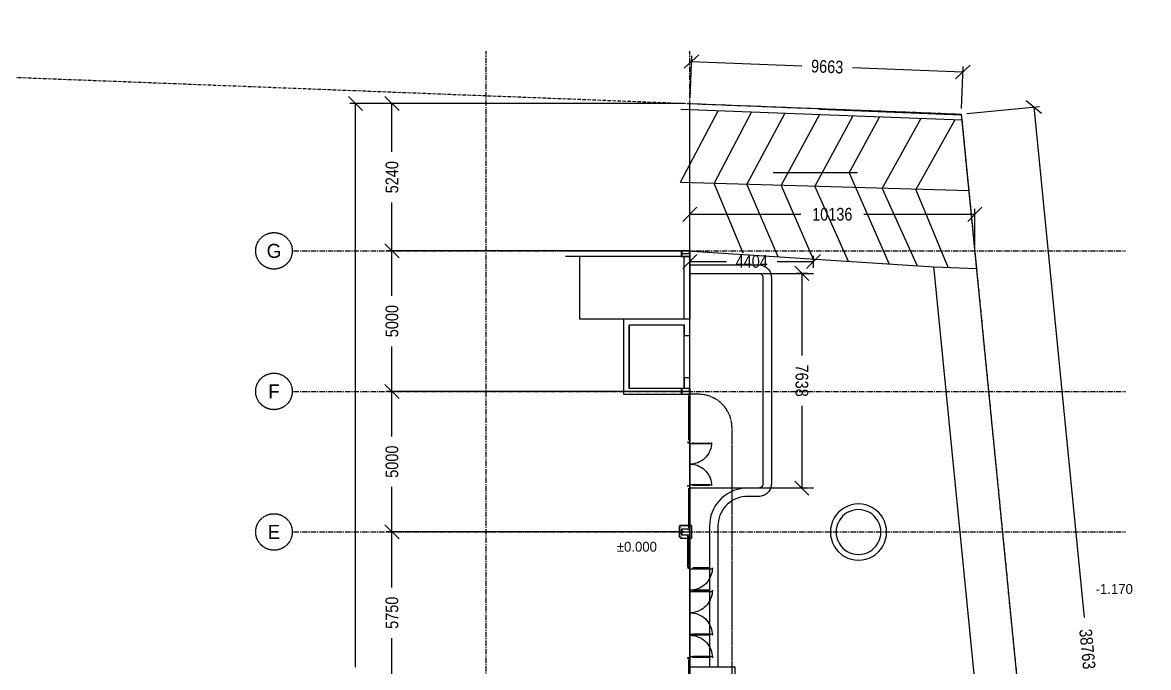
# Model space of a CAD drawing. Header units: millimetres. Extents: x -74219 to 26724, y -11313 to 45223.
# Drawn here: x -23748 to 16319, y 22279 to 45223 of the extents above; entities that cross this region are included whole.
import ezdxf
from ezdxf.enums import TextEntityAlignment as Align

# ---------------------------------------------------------------- set-up
doc = ezdxf.new("R2010")
doc.units = ezdxf.units.MM
for name, pattern in [('CENTER', [5.08, 3.175, -0.635, 0.635, -0.635]), ('DASHDOT', [3.556, 2.54, -0.508, 0, -0.508]), ('DASHED', [1.524, 1.27, -0.254])]:
    doc.linetypes.add(name, pattern=pattern)
for name, color, linetype in [('SMK-ABOVE', 5, 'DASHED'), ('SMK-BLDG', 7, 'CONTINUOUS'), ('SMK-CONTEXT', 8, 'CONTINUOUS'), ('SMK-DIMS', 7, 'CONTINUOUS'), ('SMK-DOOR', 7, 'CONTINUOUS'), ('SMK-EXIST', 30, 'CONTINUOUS'), ('SMK-GLAZ', 5, 'CONTINUOUS'), ('SMK-GRID', 8, 'CENTER'), ('SMK-LEVEL', 7, 'CONTINUOUS'), ('SMK-LOT', 1, 'DASHDOT'), ('SMK-ZONE', 3, 'CONTINUOUS')]:
    doc.layers.add(name, color=color, linetype=linetype)
doc.styles.add('OpenSansCondensed-Light', font='OpenSansCondensed-Light.ttf')
doc.dimstyles.new('SMK200', dxfattribs={"dimtxt": 450, "dimasz": 300, "dimexe": 200, "dimexo": 200, "dimgap": 100, "dimtad": 1, "dimdec": 0, "dimtsz": 250, "dimcen": 2.5, "dimazin": 3, "dimtfac": 1, "dimtmove": 0, "dimatfit": 3})

# ---------------------------------------------------------------- blocks, each defined once
blk = doc.blocks.new('_OBLIQUE')
at = {"color": 0, "linetype": 'BYBLOCK'}
blk.add_line((-0.5, -0.5), (0.5, 0.5), dxfattribs=at)
blk = doc.blocks.new('*D5')
for p, q in [((-200, 27100), (-10800, 27100)), ((-10600, 25125), (-10600, 27100)), ((-10600, 21350), (-10600, 23325)), ((-200, 21350), (-10800, 21350))]:
    blk.add_line(p, q)
at = {"layer": 'Defpoints'}
for p in [(0, 27100), (-10600, 21350), (0, 21350)]:
    blk.add_point(p, dxfattribs=at)
at = {"layer": 'SMK-DIMS', "xscale": 500, "yscale": 500, "rotation": 90}
for p in [(-10600, 27100), (-10600, 21350)]:
    blk.add_blockref('_OBLIQUE', p, dxfattribs=at)
at = {"layer": 'SMK-DIMS', "insert": (-10600, 24225), "char_height": 450, "attachment_point": 5, "rotation": 90, "style": 'OpenSansCondensed-Light'}
blk.add_mtext('5750', dxfattribs=at)
blk = doc.blocks.new('*D6')
for p, q in [((-200, 32100), (-10800, 32100)), ((-10600, 30500), (-10600, 32100)), ((-10600, 27100), (-10600, 28700)), ((-200, 27100), (-10800, 27100))]:
    blk.add_line(p, q)
at = {"layer": 'Defpoints'}
for p in [(0, 32100), (-10600, 27100), (0, 27100)]:
    blk.add_point(p, dxfattribs=at)
at = {"layer": 'SMK-DIMS', "xscale": 500, "yscale": 500, "rotation": 90}
for p in [(-10600, 32100), (-10600, 27100)]:
    blk.add_blockref('_OBLIQUE', p, dxfattribs=at)
at = {"layer": 'SMK-DIMS', "insert": (-10600, 29600), "char_height": 450, "attachment_point": 5, "rotation": 90, "style": 'OpenSansCondensed-Light'}
blk.add_mtext('5000', dxfattribs=at)
blk = doc.blocks.new('*D7')
for p, q in [((-200, 37100), (-10800, 37100)), ((-10600, 35500), (-10600, 37100)), ((-10600, 32100), (-10600, 33700)), ((-200, 32100), (-10800, 32100))]:
    blk.add_line(p, q)
at = {"layer": 'Defpoints'}
for p in [(0, 37100), (-10600, 32100), (0, 32100)]:
    blk.add_point(p, dxfattribs=at)
at = {"layer": 'SMK-DIMS', "xscale": 500, "yscale": 500, "rotation": 90}
for p in [(-10600, 37100), (-10600, 32100)]:
    blk.add_blockref('_OBLIQUE', p, dxfattribs=at)
at = {"layer": 'SMK-DIMS', "insert": (-10600, 34600), "char_height": 450, "attachment_point": 5, "rotation": 90, "style": 'OpenSansCondensed-Light'}
blk.add_mtext('5000', dxfattribs=at)
blk = doc.blocks.new('*D8')
for p, q in [((-200, 42340.2), (-10800, 42340.2)), ((-10600, 40620.1), (-10600, 42340.2)), ((-10600, 37100), (-10600, 38820.1)), ((-200, 37100), (-10800, 37100))]:
    blk.add_line(p, q)
at = {"layer": 'Defpoints'}
for p in [(0, 42340.2), (-10600, 37100), (0, 37100)]:
    blk.add_point(p, dxfattribs=at)
at = {"layer": 'SMK-DIMS', "xscale": 500, "yscale": 500, "rotation": 90}
for p in [(-10600, 42340.2), (-10600, 37100)]:
    blk.add_blockref('_OBLIQUE', p, dxfattribs=at)
at = {"layer": 'SMK-DIMS', "insert": (-10600, 39720.1), "char_height": 450, "attachment_point": 5, "rotation": 90, "style": 'OpenSansCondensed-Light'}
blk.add_mtext('5240', dxfattribs=at)
blk = doc.blocks.new('*D9')
for p, q in [((-200, 42340.2), (-12100, 42340.2)), ((-11900, 22295.1), (-11900, 42340.2)), ((-11900, 0), (-11900, 20045.1)), ((-200, 0), (-12100, 0))]:
    blk.add_line(p, q)
at = {"layer": 'Defpoints'}
for p in [(0, 42340.2), (-11900, 0), (0, 0)]:
    blk.add_point(p, dxfattribs=at)
at = {"layer": 'SMK-DIMS', "xscale": 500, "yscale": 500, "rotation": 90}
for p in [(-11900, 42340.2), (-11900, 0)]:
    blk.add_blockref('_OBLIQUE', p, dxfattribs=at)
at = {"layer": 'SMK-DIMS', "insert": (-11900, 21170.1), "char_height": 450, "attachment_point": 5, "rotation": 90, "style": 'OpenSansCondensed-Light'}
blk.add_mtext('42340', dxfattribs=at)
blk = doc.blocks.new('*D10')
for p, q in [((0, 37300), (0, 38600)), ((10136, 37300), (10136, 38600)), ((0, 38400), (3943, 38400)), ((6193, 38400), (10136, 38400))]:
    blk.add_line(p, q)
at = {"layer": 'Defpoints'}
for p in [(0, 38400), (0, 37100), (10136, 37100)]:
    blk.add_point(p, dxfattribs=at)
at = {"layer": 'SMK-DIMS', "xscale": 500, "yscale": 500}
for p in [(0, 38400), (10136, 38400)]:
    blk.add_blockref('_OBLIQUE', p, dxfattribs=at)
at = {"layer": 'SMK-DIMS', "insert": (5068, 38400), "char_height": 450, "attachment_point": 5, "style": 'OpenSansCondensed-Light'}
blk.add_mtext('10136', dxfattribs=at)
blk = doc.blocks.new('*D13')
for p, q in [((8, 42540), (66, 44039)), ((58, 43839), (3987, 43686)), ((5786, 43617), (9714, 43464)), ((9664, 42165), (9722, 43664))]:
    blk.add_line(p, q)
at = {"layer": 'Defpoints'}
for p in [(58, 43839), (0, 42340), (9656, 41965)]:
    blk.add_point(p, dxfattribs=at)
at = {"layer": 'SMK-DIMS', "xscale": 500, "yscale": 500, "rotation": -2.224565208188413}
for p in [(58, 43839), (9714, 43464)]:
    blk.add_blockref('_OBLIQUE', p, dxfattribs=at)
at = {"layer": 'SMK-DIMS', "insert": (4886, 43652), "char_height": 450, "attachment_point": 5, "rotation": 357.7754, "style": 'OpenSansCondensed-Light'}
blk.add_mtext('9663', dxfattribs=at)
blk = doc.blocks.new('*D14')
for p, q in [((9855, 41985), (12443, 42240)), ((12244, 42220), (14035, 24052)), ((14255, 21813), (16046, 3644)), ((13658, 3409), (16245, 3664))]:
    blk.add_line(p, q)
at = {"layer": 'Defpoints'}
for p in [(12244, 42220), (9656, 41965), (13459, 3389)]:
    blk.add_point(p, dxfattribs=at)
at = {"layer": 'SMK-DIMS', "xscale": 500, "yscale": 500, "rotation": -84.37057896927848}
for p in [(12244, 42220), (16046, 3644)]:
    blk.add_blockref('_OBLIQUE', p, dxfattribs=at)
at = {"layer": 'SMK-DIMS', "insert": (14145, 22932), "char_height": 450, "attachment_point": 5, "rotation": 275.6294, "style": 'OpenSansCondensed-Light'}
blk.add_mtext('38763', dxfattribs=at)
blk = doc.blocks.new('*D18')
for p, q in [((-0.4, 36500.2), (-0.4, 36920.2)), ((4403.1, 36500.2), (4403.1, 36920.2)), ((-0.4, 36720.2), (1301.35, 36720.2)), ((3101.35, 36720.2), (4403.1, 36720.2))]:
    blk.add_line(p, q)
at = {"layer": 'Defpoints'}
for p in [(-0.4, 36720.2), (-0.4, 36300.2), (4403.1, 36300.2)]:
    blk.add_point(p, dxfattribs=at)
at = {"layer": 'SMK-DIMS', "xscale": 500, "yscale": 500}
for p in [(-0.4, 36720.2), (4403.1, 36720.2)]:
    blk.add_blockref('_OBLIQUE', p, dxfattribs=at)
at = {"layer": 'SMK-DIMS', "insert": (2201.35, 36720.2), "char_height": 450, "attachment_point": 5, "style": 'OpenSansCondensed-Light'}
blk.add_mtext('4404', dxfattribs=at)
blk = doc.blocks.new('*D19')
for p, q in [((4203.1, 36300.2), (3783.1, 36300.2)), ((3983.1, 36300.2), (3983.1, 33381.35)), ((3983.1, 31581.35), (3983.1, 28662.5)), ((4203.1, 28662.5), (3783.1, 28662.5))]:
    blk.add_line(p, q)
at = {"layer": 'Defpoints'}
for p in [(3983.1, 36300.2), (4403.1, 36300.2), (4403.1, 28662.5)]:
    blk.add_point(p, dxfattribs=at)
at = {"layer": 'SMK-DIMS', "xscale": 500, "yscale": 500, "rotation": -90}
for p in [(3983.1, 36300.2), (3983.1, 28662.5)]:
    blk.add_blockref('_OBLIQUE', p, dxfattribs=at)
at = {"layer": 'SMK-DIMS', "insert": (3983.1, 32481.35), "char_height": 450, "attachment_point": 5, "rotation": 270, "style": 'OpenSansCondensed-Light'}
blk.add_mtext('7638', dxfattribs=at)

msp = doc.modelspace()

# ---------------------------------------------------------------- linework, layer by layer
at = {"layer": 'SMK-ABOVE', "ltscale": 50}
for points in [[(4403.1, 28662.5), (3.1, 28662.5), (-0.4, 36300.2), (4399.6, 36300.2)], [(1501.6, 5300.3), (1501.6, 30800.3), (1497, 30904.9), (1483.4, 31008.7), (1460.7, 31110.9), (1429.2, 31210.7), (1389.2, 31307.4), (1340.8, 31400.3), (1284.6, 31488.6), (1220.8, 31571.6), (1150.1, 31648.8), (1072.9, 31719.5), (989.9, 31783.3), (901.6, 31839.5), (808.7, 31887.9), (712, 31927.9), (612.2, 31959.4), (510, 31982.1), (406.2, 31995.7), (301.6, 32000.3), (-0.4, 32000.3)]]:
    msp.add_lwpolyline(points, dxfattribs=at)
at = {"layer": 'SMK-BLDG'}
for points in [[(-4420.4, 37099.6), (-0.4, 37099.8), (-0.4, 36900.2), (-4420.4, 36900)], [(-0.4, 36900.2), (-0.4, 34670.2), (-3920.4, 34670.2), (-3920.4, 36900.2)], [(-300.4, 36899.8), (-0.4, 36899.8), (-0.4, 37099.8), (-300.4, 37099.8)], [(-0.4, 34670.5), (-200.4, 34670.5), (-200.4, 36900), (-0.4, 36900)], [(-2160.4, 32200), (-2160.4, 34470.5), (-200.4, 34470.5), (-200.4, 34085.5), (-0.4, 34085.5), (-0.4, 34670.5), (-2360.4, 34670.5), (-2360.4, 32000), (-0.4, 32000), (-0.4, 32585), (-200.4, 32585), (-200.4, 32200)], [(-2160.4, 34450.3), (-2160.4, 32220.3), (-200.4, 32220.3), (-200.4, 34450.3)], [(-300.4, 31999.8), (-0.4, 31999.8), (-0.4, 32199.8), (-300.4, 32199.8)], [(-75.4, 27200), (-0.4, 27200), (-0.4, 32000), (-75.4, 32000)], [(-0.4, 32000), (-0.4, 4100)], [(-300.4, 26999.8), (-0.4, 26999.8), (-0.4, 27199.8), (-300.4, 27199.8)], [(-0.4, 25855), (-75.4, 25855), (-75.4, 26999.8), (-0.4, 26999.8)], [(-75.4, 22595), (-0.4, 22595), (-0.4, 21449.8), (-75.4, 21449.8)]]:
    msp.add_lwpolyline(points, dxfattribs=at)
at = {"layer": 'SMK-CONTEXT'}
for points in [[(-339, 39539.5), (1010.2, 42079.1)], [(9676.6, 41747.6), (-323.4, 42130.9)], [(4612.8, 42139.3), (9657, 41943.4)], [(865.5, 39500.4), (2197, 42033)], [(2026.1, 39466.2), (3378.9, 41987.1)], [(3253.6, 39430.1), (4607.1, 41939.4)], [(4451.7, 39394.8), (5804.7, 41892.9)], [(5665.1, 39873.8), (6744.9, 41856.3)], [(6843.6, 39313.8), (8217.3, 41799.2)], [(8041.1, 39265.5), (9423.8, 41752.3)], [(9676.6, 41748.2), (10196.6, 36469.1)], [(5959.9, 39873.8), (2959.8, 39873.8)], [(5665.1, 39873.8), (7093.8, 36631.9)], [(9924.1, 39233.8), (-337.5, 39535.7)], [(865.1, 39489.3), (1882.7, 37031.1)], [(2026.1, 39466.2), (3134.2, 36896.7)], [(3253.6, 39430.1), (4382, 36809.3)], [(4451.7, 39394.8), (5627.8, 36727.8)], [(6843.6, 39313.8), (8087.5, 36566.9)], [(8041.1, 39265.5), (9190, 36490.1)], [(83.6, 37090.5), (8685, 36527.8)]]:
    msp.add_lwpolyline(points, dxfattribs=at)
at = {"layer": 'SMK-DOOR'}
for points in [[(-71.9, 30312.5), (-71.9, 30272.5), (-36.9, 30272.5), (-36.9, 30282.5), (3.1, 30282.5), (3.1, 30312.5)], [(3.1, 30282.5), (3.1, 30242.5), (773.1, 30242.5), (773.1, 30282.5)], [(773.1, 30282.5), (769.8, 30211.5), (760, 30141), (743.7, 30071.8), (721.1, 30004.4), (692.4, 29939.3), (657.8, 29877.2), (617.6, 29818.5), (572.2, 29763.8), (521.9, 29713.5), (467.2, 29668), (408.5, 29627.9), (346.3, 29593.2), (281.3, 29564.5), (213.8, 29541.9), (144.6, 29525.6), (74.2, 29515.8), (3.1, 29512.5)], [(103.1, 30242.5), (103.1, 30282.5)], [(103.1, 30262.5), (673.1, 30262.5)], [(673.1, 30242.5), (673.1, 30282.5)], [(3.1, 29512.5), (74.2, 29509.2), (144.6, 29499.4), (213.8, 29483.1), (281.3, 29460.5), (346.3, 29431.8), (408.5, 29397.2), (467.2, 29357), (521.9, 29311.6), (572.2, 29261.3), (617.6, 29206.5), (657.8, 29147.9), (692.4, 29085.7), (721.1, 29020.7), (743.7, 28953.2), (760, 28884), (769.8, 28813.6), (773.1, 28742.5)], [(-71.9, 28712.5), (-71.9, 28752.5), (-36.9, 28752.5), (-36.9, 28742.5), (3.1, 28742.5), (3.1, 28712.5)], [(3.1, 28742.5), (3.1, 28782.5), (773.1, 28782.5), (773.1, 28742.5)], [(103.1, 28782.5), (103.1, 28742.5)], [(103.1, 28762.5), (673.1, 28762.5)], [(673.1, 28782.5), (673.1, 28742.5)], [(-75.4, 25855), (-75.4, 25815), (-40.4, 25815), (-40.4, 25825), (-0.4, 25825), (-0.4, 25855)], [(-0.4, 25825), (-0.4, 25785), (799.6, 25785), (799.6, 25825)], [(799.6, 25825), (796.5, 25755.3), (787.4, 25686.1), (772.3, 25618), (751.3, 25551.4), (724.6, 25486.9), (692.4, 25425), (654.9, 25366.2), (612.4, 25310.8), (565.3, 25259.3), (513.8, 25212.2), (458.4, 25169.7), (399.6, 25132.2), (337.7, 25100), (273.2, 25073.3), (206.6, 25052.3), (138.5, 25037.2), (69.3, 25028.1), (-0.4, 25025)], [(699.6, 25785), (699.6, 25825), (99.6, 25825), (99.6, 25785)], [(99.6, 25805), (699.6, 25805)], [(-0.4, 25025), (-0.4, 24985), (799.6, 24985), (799.6, 25025)], [(799.6, 25025), (796.5, 24955.3), (787.4, 24886.1), (772.3, 24818), (751.3, 24751.4), (724.6, 24686.9), (692.4, 24625), (654.9, 24566.2), (612.4, 24510.8), (565.3, 24459.3), (513.8, 24412.2), (458.4, 24369.7), (399.6, 24332.2), (337.7, 24300), (273.2, 24273.3), (206.6, 24252.3), (138.5, 24237.2), (69.3, 24228.1), (-0.4, 24225)], [(699.6, 24985), (699.6, 25025), (99.6, 25025), (99.6, 24985)], [(99.6, 25005), (699.6, 25005)], [(-0.4, 24225), (73.4, 24221.6), (146.6, 24211.4), (218.5, 24194.5), (288.6, 24171), (356.2, 24141.2), (420.7, 24105.2), (481.7, 24063.4), (538.5, 24016.2), (590.8, 23964), (638, 23907.1), (679.8, 23846.2), (715.7, 23781.6), (745.6, 23714), (769, 23644), (786, 23572), (796.2, 23498.8), (799.6, 23425)], [(-0.4, 23425), (-0.4, 23465), (799.6, 23465), (799.6, 23425)], [(-0.4, 23425), (73.4, 23421.6), (146.6, 23411.4), (218.5, 23394.5), (288.6, 23371), (356.2, 23341.2), (420.7, 23305.2), (481.7, 23263.4), (538.5, 23216.2), (590.8, 23164), (638, 23107.1), (679.8, 23046.2), (715.7, 22981.6), (745.6, 22914), (769, 22844), (786, 22772), (796.2, 22698.8), (799.6, 22625)], [(699.6, 23425), (699.6, 23465), (99.6, 23465), (99.6, 23425)], [(99.6, 23445), (699.6, 23445)], [(-75.4, 22595), (-75.4, 22635), (-40.4, 22635), (-40.4, 22625), (-0.4, 22625), (-0.4, 22595)], [(-0.4, 22625), (-0.4, 22665), (799.6, 22665), (799.6, 22625)], [(699.6, 22625), (699.6, 22665), (99.6, 22665), (99.6, 22625)], [(99.6, 22645), (699.6, 22645)]]:
    msp.add_lwpolyline(points, dxfattribs=at)
at = {"layer": 'SMK-EXIST'}
for points in [[(-0.4, 36600.2), (2449.6, 36600.2), (2491.1, 36598.3), (2532.3, 36592.6), (2572.7, 36583.1), (2612.1, 36569.9), (2650.2, 36553.1), (2686.5, 36532.8), (2720.8, 36509.4), (2752.8, 36482.8), (2782.1, 36453.4), (2808.7, 36421.4), (2832.2, 36387.1), (2852.4, 36350.8), (2869.2, 36312.8), (2882.4, 36273.4), (2891.9, 36232.9), (2897.7, 36191.8), (2899.6, 36150.2), (2899.6, 28812.5), (2897.7, 28771), (2891.9, 28729.8), (2882.4, 28689.4), (2869.2, 28650), (2852.4, 28611.9), (2832.2, 28575.6), (2808.7, 28541.3), (2782.1, 28509.4), (2752.8, 28480), (2720.8, 28453.4), (2686.5, 28429.9), (2650.2, 28409.7), (2612.1, 28392.9), (2572.7, 28379.7), (2532.3, 28370.2), (2491.1, 28364.4), (2449.6, 28362.5), (2049.6, 28362.5), (1952.7, 28358), (1856.7, 28344.6), (1762.2, 28322.4), (1670.3, 28291.6), (1581.6, 28252.4), (1496.8, 28205.2), (1416.8, 28150.4), (1342.2, 28088.5), (1273.6, 28019.9), (1211.7, 27945.3), (1156.9, 27865.3), (1109.7, 27780.5), (1070.5, 27691.8), (1039.7, 27599.9), (1017.5, 27505.5), (1004.1, 27409.4), (999.6, 27312.5), (999.6, 22299.8)], [(11991.6, 18357.5), (10494.1, 18209.8), (8708.1, 36317.6), (8685, 36527.8), (10199.9, 36470.3)], [(-0.4, 36300.2), (2449.6, 36300.2), (2462.7, 36299.7), (2475.6, 36298), (2488.4, 36295.1), (2500.9, 36291.2), (2513, 36286.2), (2524.6, 36280.1), (2535.6, 36273.1), (2546, 36265.1), (2555.7, 36256.3), (2564.5, 36246.7), (2572.5, 36236.3), (2579.5, 36225.2), (2585.5, 36213.6), (2590.5, 36201.5), (2594.5, 36189.1), (2597.3, 36176.3), (2599, 36163.3), (2599.6, 36150.2), (2599.6, 28812.5), (2599, 28799.4), (2597.3, 28786.5), (2594.5, 28773.7), (2590.5, 28761.2), (2585.5, 28749.1), (2579.5, 28737.5), (2572.5, 28726.5), (2564.5, 28716.1), (2555.7, 28706.5), (2546, 28697.6), (2535.6, 28689.6), (2524.6, 28682.6), (2513, 28676.6), (2500.9, 28671.6), (2488.4, 28667.6), (2475.6, 28664.8), (2462.7, 28663.1), (2449.6, 28662.5), (2049.6, 28662.5), (1925, 28656.8), (1801.5, 28639.5), (1680.1, 28611), (1561.9, 28571.4), (1447.8, 28521), (1338.9, 28460.3), (1236, 28389.8), (1140.1, 28310.2), (1051.9, 28222), (972.3, 28126.1), (901.8, 28023.2), (841.1, 27914.3), (790.8, 27800.2), (751.1, 27682), (722.6, 27560.6), (705.3, 27437.1), (699.6, 27312.5), (699.6, 22299.8)], [(-0.4, 21249.8), (-0.4, 22299.8), (1599.6, 22299.8), (1599.6, 21249.8)]]:
    msp.add_lwpolyline(points, dxfattribs=at)
for points in [[(6999.8, 27096.4), (6991.3, 27226.9), (6965.8, 27355.2), (6923.7, 27479.1), (6865.9, 27596.4), (6793.2, 27705.2), (6706.9, 27803.5), (6608.6, 27889.7), (6499.8, 27962.4), (6382.5, 28020.3), (6258.7, 28062.3), (6130.4, 28087.8), (5999.8, 28096.4), (5869.3, 28087.8), (5741, 28062.3), (5617.2, 28020.3), (5499.8, 27962.4), (5391.1, 27889.7), (5292.7, 27803.5), (5206.5, 27705.2), (5133.8, 27596.4), (5076, 27479.1), (5033.9, 27355.2), (5008.4, 27226.9), (4999.8, 27096.4), (5008.4, 26965.9), (5033.9, 26837.6), (5076, 26713.7), (5133.8, 26596.4), (5206.5, 26487.6), (5292.7, 26389.3), (5391.1, 26303), (5499.8, 26230.4), (5617.2, 26172.5), (5741, 26130.5), (5869.3, 26105), (5999.8, 26096.4), (6130.4, 26105), (6258.7, 26130.5), (6382.5, 26172.5), (6499.8, 26230.4), (6608.6, 26303), (6706.9, 26389.3), (6793.2, 26487.6), (6865.9, 26596.4), (6923.7, 26713.7), (6965.8, 26837.6), (6991.3, 26965.9)], [(6796.6, 27096.4), (6789.8, 27200.4), (6769.5, 27302.6), (6736, 27401.3), (6689.9, 27494.8), (6632, 27581.4), (6563.2, 27659.8), (6484.9, 27728.5), (6398.2, 27786.4), (6304.7, 27832.5), (6206.1, 27866), (6103.8, 27886.4), (5999.8, 27893.2), (5895.8, 27886.4), (5793.6, 27866), (5694.9, 27832.5), (5601.4, 27786.4), (5514.8, 27728.5), (5436.4, 27659.8), (5367.7, 27581.4), (5309.8, 27494.8), (5263.7, 27401.3), (5230.2, 27302.6), (5209.9, 27200.4), (5203.1, 27096.4), (5209.9, 26992.4), (5230.2, 26890.2), (5263.7, 26791.5), (5309.8, 26698), (5367.7, 26611.3), (5436.4, 26533), (5514.8, 26464.3), (5601.4, 26406.4), (5694.9, 26360.3), (5793.6, 26326.8), (5895.8, 26306.4), (5999.8, 26299.6), (6103.8, 26306.4), (6206.1, 26326.8), (6304.7, 26360.3), (6398.2, 26406.4), (6484.9, 26464.3), (6563.2, 26533), (6632, 26611.3), (6689.9, 26698), (6736, 26791.5), (6769.5, 26890.2), (6789.8, 26992.4)]]:
    msp.add_lwpolyline(points, close=True, dxfattribs=at)
at = {"layer": 'SMK-GLAZ'}
for points in [[(-9.4, 36996.8), (-291.4, 36996.8), (-291.4, 36899.8), (-300.4, 36899.8), (-300.4, 37099.8), (-291.4, 37099.8), (-291.4, 37002.8), (-9.4, 37002.8), (-9.4, 37099.8), (-0.4, 37099.8), (-0.4, 36899.8), (-9.4, 36899.8)], [(-9.4, 32096.8), (-291.4, 32096.8), (-291.4, 31999.8), (-300.4, 31999.8), (-300.4, 32199.8), (-291.4, 32199.8), (-291.4, 32102.8), (-9.4, 32102.8), (-9.4, 32199.8), (-0.4, 32199.8), (-0.4, 31999.8), (-9.4, 31999.8)], [(-42.9, 31949.8), (-42.9, 30362.5), (-32.9, 30362.5), (-32.9, 31949.8)], [(-42.9, 28662.5), (-42.9, 27250), (-32.9, 27250), (-32.9, 28662.5)], [(-345.4, 26874.8), (44.6, 26874.8), (47.2, 26874.9), (49.8, 26875.3), (52.4, 26875.8), (54.8, 26876.6), (57.3, 26877.6), (59.6, 26878.8), (61.8, 26880.2), (63.9, 26881.8), (65.8, 26883.6), (67.6, 26885.5), (69.2, 26887.6), (70.6, 26889.8), (71.8, 26892.1), (72.8, 26894.5), (73.6, 26897), (74.1, 26899.6), (74.5, 26902.2), (74.6, 26904.8), (74.6, 27294.8), (74.5, 27297.4), (74.1, 27300), (73.6, 27302.6), (72.8, 27305.1), (71.8, 27307.5), (70.6, 27309.8), (69.2, 27312), (67.6, 27314.1), (65.8, 27316), (63.9, 27317.8), (61.8, 27319.4), (59.6, 27320.8), (57.3, 27322), (54.8, 27323), (52.4, 27323.8), (49.8, 27324.3), (47.2, 27324.7), (44.6, 27324.8), (-345.4, 27324.8), (-348, 27324.7), (-350.6, 27324.3), (-353.2, 27323.8), (-355.7, 27323), (-358.1, 27322), (-360.4, 27320.8), (-362.6, 27319.4), (-364.7, 27317.8), (-366.6, 27316), (-368.4, 27314.1), (-370, 27312), (-371.4, 27309.8), (-372.6, 27307.5), (-373.6, 27305.1), (-374.4, 27302.6), (-375, 27300), (-375.3, 27297.4), (-375.4, 27294.8), (-375.4, 26904.8)], [(-345.4, 26882.8), (44.6, 26882.8), (46.5, 26882.9), (48.4, 26883.1), (50.3, 26883.6), (52.1, 26884.1), (53.9, 26884.9), (55.6, 26885.8), (57.2, 26886.8), (58.7, 26888), (60.1, 26889.2), (61.4, 26890.7), (62.6, 26892.2), (63.6, 26893.8), (64.5, 26895.5), (65.3, 26897.3), (65.8, 26899.1), (66.3, 26901), (66.5, 26902.9), (66.6, 26904.8), (66.6, 27294.8), (66.5, 27296.7), (66.3, 27298.6), (65.8, 27300.5), (65.3, 27302.3), (64.5, 27304.1), (63.6, 27305.8), (62.6, 27307.4), (61.4, 27308.9), (60.1, 27310.4), (58.7, 27311.7), (57.2, 27312.8), (55.6, 27313.9), (53.9, 27314.7), (52.1, 27315.5), (50.3, 27316.1), (48.4, 27316.5), (46.5, 27316.7), (44.6, 27316.8), (-345.4, 27316.8), (-347.3, 27316.7), (-349.2, 27316.5), (-351.1, 27316.1), (-352.9, 27315.5), (-354.7, 27314.7), (-356.4, 27313.9), (-358, 27312.8), (-359.6, 27311.7), (-361, 27310.4), (-362.3, 27308.9), (-363.4, 27307.4), (-364.5, 27305.8), (-365.4, 27304.1), (-366.1, 27302.3), (-366.7, 27300.5), (-367.1, 27298.6), (-367.3, 27296.7), (-367.4, 27294.8), (-367.4, 26904.8)], [(-364.4, 27263.9), (-350.4, 27263.9), (-350.4, 27249.9), (-364.4, 27249.9)], [(-314.4, 27316.8), (-300.4, 27316.8), (-300.4, 27302.8), (-314.4, 27302.8)], [(-250.4, 27316.8), (-250.4, 27324.8)], [(-250.4, 27316.8), (-250.4, 27324.8)], [(-247.4, 27316.8), (-247.4, 27324.8)], [(-247.4, 27316.8), (-247.4, 27324.8)], [(-53.4, 27316.8), (-53.4, 27324.8)], [(-53.4, 27316.8), (-53.4, 27324.8)], [(-50.4, 27316.8), (-50.4, 27324.8)], [(-50.4, 27316.8), (-50.4, 27324.8)], [(13.6, 27316.8), (-0.4, 27316.8), (-0.4, 27302.8), (13.6, 27302.8)], [(49.6, 27263.9), (63.6, 27263.9), (63.6, 27249.9), (49.6, 27249.9)], [(-364.4, 26949.8), (-350.4, 26949.8), (-350.4, 26935.8), (-364.4, 26935.8)], [(-314.4, 26882.9), (-300.4, 26882.9), (-300.4, 26896.9), (-314.4, 26896.9)], [(-9.4, 27096.8), (-291.4, 27096.8), (-291.4, 26999.8), (-300.4, 26999.8), (-300.4, 27199.8), (-291.4, 27199.8), (-291.4, 27102.8), (-9.4, 27102.8), (-9.4, 27199.8), (-0.4, 27199.8), (-0.4, 26999.8), (-9.4, 26999.8)], [(-250.4, 26882.8), (-250.4, 26874.8)], [(-250.4, 26882.8), (-250.4, 26874.8)], [(-247.4, 26882.8), (-247.4, 26874.8)], [(-247.4, 26882.8), (-247.4, 26874.8)], [(-53.4, 26882.8), (-53.4, 26874.8)], [(-53.4, 26882.8), (-53.4, 26874.8)], [(-50.4, 26882.8), (-50.4, 26874.8)], [(-50.4, 26882.8), (-50.4, 26874.8)], [(-42.9, 25905), (-42.9, 26950), (-32.9, 26950), (-32.9, 25905)], [(13.6, 26882.9), (-0.4, 26882.9), (-0.4, 26896.9), (13.6, 26896.9)], [(49.6, 26949.8), (63.6, 26949.8), (63.6, 26935.8), (49.6, 26935.8)], [(66.6, 27199.8), (74.6, 27199.8)], [(66.6, 27196.8), (74.6, 27196.8)], [(66.6, 27002.8), (74.6, 27002.8)], [(66.6, 26999.8), (74.6, 26999.8)], [(-42.9, 21500), (-42.9, 22545), (-32.9, 22545), (-32.9, 21500)]]:
    msp.add_lwpolyline(points, dxfattribs=at)
at = {"layer": 'SMK-GRID', "ltscale": 60}
for p, q in [((-7250, -5600), (-7250, 44200)), ((0, -5600), (0, 44200)), ((-14100, 37100), (15500, 37100)), ((-14100, 32100), (15500, 32100)), ((-14100, 27100), (15500, 27100))]:
    msp.add_line(p, q, dxfattribs=at)
at = {"layer": 'SMK-GRID'}
for centre in [(-14800, 37100), (-14800, 32100), (-14800, 27100)]:
    msp.add_circle(centre, 650, dxfattribs=at)
at = {"layer": 'SMK-LOT', "ltscale": 50}
msp.add_lwpolyline([(-74219, 45222.9), (9656.2, 41965.1), (14057.3, -2684.6), (118.1, -6151.6), (-2408.5, -1837), (-5432.8, -1692.1), (-9138.8, -3360.4)], dxfattribs=at)
at = {"layer": 'SMK-ZONE'}
msp.add_lwpolyline([(0, 42340.2), (9656.2, 41965.1), (13458.6, 3389.2), (-167.5, 0), (-7250, 0), (-7250, 4100), (0, 4100)], close=True, dxfattribs=at)

# ---------------------------------------------------------------- texts
at = {"layer": 'SMK-GRID'}
for s, p in [('G', (-14800, 37100)), ('F', (-14800, 32100)), ('E', (-14800, 27100))]:
    msp.add_text(s, height=500, dxfattribs=at).set_placement(p, align=Align.MIDDLE_CENTER)
at = {"layer": 'SMK-LEVEL'}
for s, p in [('±0.000', (-2600, 26400)), ('-1.170', (14437.6, 24895.6))]:
    msp.add_text(s, height=350, dxfattribs=at).set_placement(p)

# ---------------------------------------------------------------- dimensions: what is measured, and where the dimension line sits
at = {"layer": 'SMK-DIMS'}
for base, p1, p2, angle, picture, middle in [((58.2, 43839.1), (0, 42340.2), (9656.2, 41965.1), 357.77543, '*D13', (4886.3, 43651.5)), ((-11900, 0), (0, 0), (0, 42340.2), 90, '*D9', (-11900, 21170.1)), ((-10600, 37100), (0, 37100), (0, 42340.2), 90, '*D8', (-10600, 39720.1)), ((12243.7, 42220.1), (9656.2, 41965.1), (13458.6, 3389.2), 275.62942, '*D14', (14144.9, 22932.2)), ((-10600, 32100), (0, 32100), (0, 37100), 90, '*D7', (-10600, 34600)), ((3983.1, 36300.2), (4403.1, 36300.2), (4403.1, 28662.5), 270, '*D19', (3983.1, 32481.3)), ((-10600, 27100), (0, 27100), (0, 32100), 90, '*D6', (-10600, 29600)), ((-10600, 21350), (0, 21350), (0, 27100), 90, '*D5', (-10600, 24225))]:
    dim = msp.add_linear_dim(base=base, p1=p1, p2=p2, angle=angle, dimstyle='SMK200', dxfattribs=at)
    dim.commit()
    dim.dimension.update_dxf_attribs({"geometry": picture, "text_midpoint": middle})
for base, p1, p2, picture, middle in [((0, 38400), (0, 37100), (10136, 37100), '*D10', (5068, 38400)), ((-0.4, 36720.2), (-0.4, 36300.2), (4403.1, 36300.2), '*D18', (2201.35, 36720.2))]:
    dim = msp.add_linear_dim(base=base, p1=p1, p2=p2, dimstyle='SMK200', dxfattribs=at)
    dim.commit()
    dim.dimension.update_dxf_attribs({"geometry": picture, "text_midpoint": middle})

doc.saveas('drawing.dxf')
